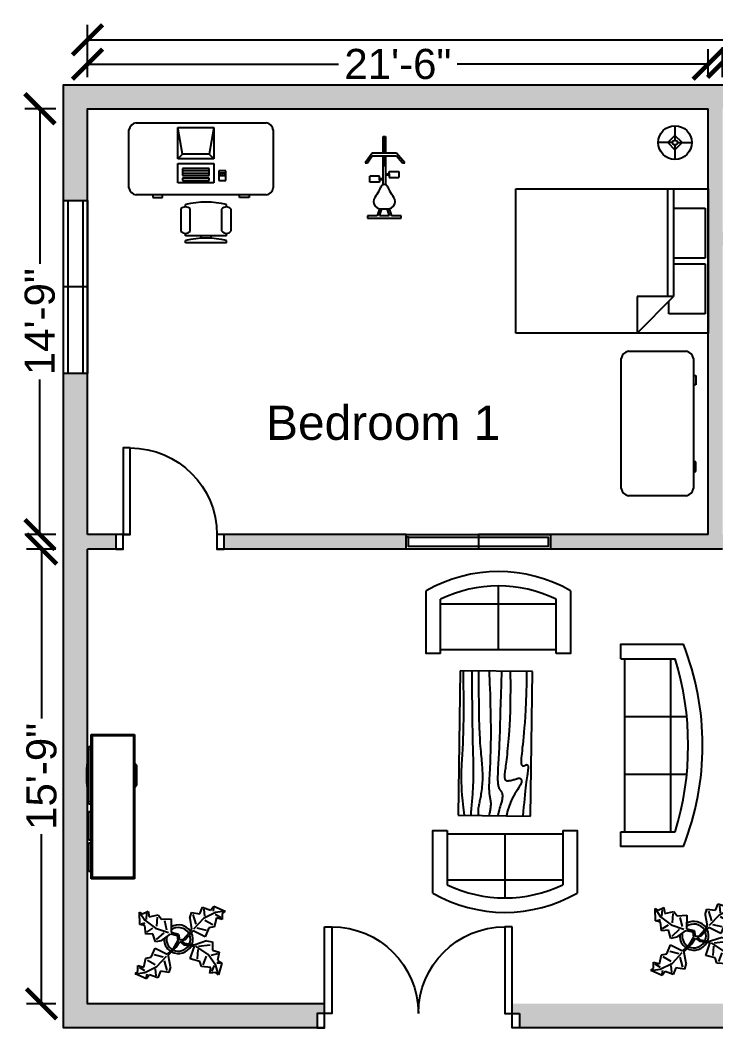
# Model space of a CAD drawing. Header units: inches. Extents: x -84 to 2750, y 0 to 2465.
# Drawn here: x 1724 to 2013.2, y 2045.9 to 2464.7 of the extents above; entities that cross this region are included whole.
import ezdxf

# ---------------------------------------------------------------- set-up
doc = ezdxf.new("R2010")
doc.units = ezdxf.units.IN
doc.header["$PDMODE"] = 1
for name, color, linetype in [('Blocks', 4, 'Continuous'), ('Dim', 11, 'Continuous'), ('Door', 200, 'Continuous'), ('Patches', 90, 'Continuous'), ('Text', 50, 'Continuous'), ('Windows', 30, 'Continuous')]:
    doc.layers.add(name, color=color, linetype=linetype)
doc.styles.get("Standard").update_dxf_attribs({"font": 'arial.ttf'})
doc.dimstyles.new('Dim', dxfattribs={"dimscale": 5, "dimtxt": 2.5, "dimasz": 2.5, "dimexe": 1.25, "dimexo": 0.625, "dimtad": 0, "dimlunit": 4, "dimtxsty": 'Standard', "dimblk": 'ARCHTICK', "dimcen": 2.5, "dimadec": 0, "dimazin": 0, "dimtfac": 1, "dimtmove": 0, "dimatfit": 3, "dimfxl": 1, "dimarcsym": 0})

# ---------------------------------------------------------------- blocks, each defined once
blk = doc.blocks.new('Small Window')
at = {"layer": 'Windows'}
for p, q in [((-59, 5), (-60, 5)), ((-30, 6), (-30, 0))]:
    blk.add_line(p, q, dxfattribs=at)
for points in [[(-60, 6), (0, 6), (0, 0), (-60, 0)], [(-59, 5), (-1, 5), (-1, 1), (-59, 1)]]:
    blk.add_lwpolyline(points, close=True, dxfattribs=at)
blk = doc.blocks.new('Big Window')
at = {"layer": 'Windows'}
for p, q in [((-72, 10), (0, 10)), ((-72, 0), (-72, 10)), ((-36, 10), (-36, 0)), ((0, 10), (0, 0)), ((-72, 8), (0, 8)), ((0, 2), (-72, 2)), ((0, 0), (-72, 0))]:
    blk.add_line(p, q, dxfattribs=at)
blk = doc.blocks.new('Single Door')
at = {"layer": 'Door'}
for points in [[(1322.6, 2533.85), (1325.6, 2533.85), (1325.6, 2497.85), (1322.6, 2497.85)], [(1400.6, 2533.85), (1397.6, 2533.85), (1397.6, 2497.85), (1400.6, 2497.85)], [(1319.6, 2497.85), (1319.6, 2491.85), (1322.6, 2491.85), (1322.6, 2497.85)], [(1400.6, 2497.85), (1403.6, 2497.85), (1403.6, 2491.85), (1400.6, 2491.85)]]:
    blk.add_lwpolyline(points, close=True, dxfattribs=at)
for centre, start, end in [((1325.6, 2497.85), 0, 90), ((1397.6, 2497.85), 90, 180)]:
    blk.add_arc(centre, 36, start, end, dxfattribs=at)
blk = doc.blocks.new('Double Door')
at = {"layer": 'Blocks'}
blk.add_blockref('Single Door', (-1403.6, -2491.85), dxfattribs=at)
blk = doc.blocks.new('Desk - 30 x 60 in.')
at = {"linetype": 'Continuous'}
for p, q in [((-26.999995, 0), (26.999995, 0)), ((-29.999995, -27), (-29.999995, -3)), ((29.999995, -3), (29.999995, -27)), ((26.999995, -30), (-26.999995, -30)), ((-20.000005, -30), (-20.000005, -31)), ((-20.000005, -31), (-16.000005, -31)), ((-16.000005, -31), (-16.000005, -30)), ((15.999995, -31), (15.999995, -30)), ((19.999995, -31), (15.999995, -31)), ((19.999995, -30), (19.999995, -31))]:
    blk.add_line(p, q, dxfattribs=at)
for centre, start, end in [((-26.499995, -3.5), 98.1301, 171.8699), ((26.499995, -3.5), 8.130102, 81.8699), ((-26.499995, -26.5), 188.1301, 261.8699), ((26.499995, -26.5), 278.1301, 351.8699)]:
    blk.add_arc(centre, 3.535534, start, end, dxfattribs=at)
blk = doc.blocks.new('Table - Rectangular Woodgrain 60 x 30 in.')
at = {"linetype": 'Continuous'}
for p, q in [((0, 0), (0, -30)), ((60, 0), (0, 0)), ((60, -30), (60, 0)), ((0, -30), (60, -30))]:
    blk.add_line(p, q, dxfattribs=at)
for points in [[(0, -2.4), (4.8155, -2.418), (9.0302, -2.4688), (12.709, -2.5477), (15.9167, -2.65), (18.7181, -2.7711), (21.1781, -2.9063), (23.3616, -3.0508), (25.3333, -3.2), (27.1477, -3.3495), (28.8172, -3.4958), (30.3437, -3.636), (31.7291, -3.7667), (32.9756, -3.8849), (34.0849, -3.9875), (35.059, -4.0714), (35.9, -4.1334), (36.6114, -4.1711), (37.2041, -4.1854), (37.6906, -4.1779), (38.0833, -4.15), (38.3948, -4.1034), (38.6375, -4.0396), (38.8239, -3.9602), (38.9666, -3.8667), (39.0764, -3.7608), (39.1573, -3.6448), (39.2116, -3.521), (39.2416, -3.3917), (39.2498, -3.2593), (39.2385, -3.1261), (39.21, -2.9944), (39.1666, -2.8667), (39.111, -2.7447), (39.0468, -2.6281), (38.978, -2.5163), (38.9083, -2.4083), (38.8418, -2.3035), (38.7823, -2.201), (38.7337, -2.1001), (38.7, -2), (38.6844, -1.9003), (38.6875, -1.8021), (38.7094, -1.707), (38.75, -1.6167), (38.8094, -1.5326), (38.8875, -1.4563), (38.9844, -1.3893), (39.1, -1.3333), (39.2351, -1.2896), (39.3937, -1.2583), (39.5804, -1.2396), (39.8, -1.2333), (40.057, -1.2396), (40.3562, -1.2583), (40.7023, -1.2896), (41.1, -1.3333), (41.5547, -1.3895), (42.0755, -1.4573), (42.6721, -1.5361), (43.3542, -1.625), (44.1316, -1.7233), (45.014, -1.8302), (46.0114, -1.9449), (47.1333, -2.0667), (48.3862, -2.1947), (49.7625, -2.3281), (51.2513, -2.4663), (52.8416, -2.6083), (54.5226, -2.7535), (56.2833, -2.9011), (58.1127, -3.0501), (60, -3.2)], [(0, -9.2), (6.5759, -9.0858), (11.9385, -9.0365), (16.2527, -9.0418), (19.6833, -9.0917), (22.3952, -9.1759), (24.5531, -9.2844), (26.322, -9.4069), (27.8666, -9.5333), (29.3241, -9.6553), (30.7203, -9.7719), (32.0532, -9.8837), (33.3208, -9.9917), (34.5213, -10.0965), (35.6526, -10.199), (36.7128, -10.2999), (37.7, -10.4), (38.6129, -10.4996), (39.4531, -10.5969), (40.223, -10.6895), (40.925, -10.775), (41.5613, -10.8512), (42.1344, -10.9156), (42.6465, -10.966), (43.1, -11), (43.4976, -11.0158), (43.8437, -11.0136), (44.143, -10.9942), (44.4, -10.9583), (44.6195, -10.9069), (44.8062, -10.8406), (44.9648, -10.7603), (45.1, -10.6667), (45.2155, -10.5598), (45.3114, -10.4365), (45.3871, -10.2929), (45.4416, -10.125), (45.4743, -9.929), (45.4844, -9.7011), (45.4709, -9.4371), (45.4333, -9.1333), (45.3716, -8.7883), (45.2896, -8.4104), (45.1919, -8.0107), (45.0833, -7.6), (44.9685, -7.1893), (44.8521, -6.7896), (44.7388, -6.4117), (44.6333, -6.0667), (44.54, -5.7628), (44.4614, -5.4979), (44.4001, -5.2675), (44.3583, -5.0667), (44.3384, -4.8909), (44.3427, -4.7354), (44.3736, -4.5956), (44.4333, -4.4667), (44.5236, -4.3453), (44.6427, -4.2333), (44.7884, -4.1339), (44.9583, -4.05), (45.1501, -3.9849), (45.3614, -3.9417), (45.59, -3.9234), (45.8333, -3.9333), (46.0915, -3.9749), (46.3734, -4.0531), (46.6906, -4.1736), (47.0542, -4.3417), (47.4756, -4.5629), (47.9661, -4.8427), (48.5372, -5.1866), (49.2, -5.6), (49.9676, -6.0844), (50.8594, -6.625), (51.8965, -7.2031), (53.1, -7.8), (54.491, -8.3969), (56.0906, -8.975), (57.9199, -9.5156), (60, -10)], [(0, -12.8), (5.1847, -12.9322), (9.6213, -13.0323), (13.3963, -13.1059), (16.5958, -13.1583), (19.3063, -13.1952), (21.614, -13.2219), (23.6054, -13.2439), (25.3666, -13.2667), (26.9728, -13.2947), (28.4531, -13.3281), (29.8256, -13.3663), (31.1083, -13.4083), (32.3191, -13.4535), (33.476, -13.501), (34.597, -13.5501), (35.7, -13.6), (36.7984, -13.6497), (37.8875, -13.6979), (38.9578, -13.743), (40, -13.7833), (41.0047, -13.8174), (41.9625, -13.8438), (42.864, -13.8607), (43.7, -13.8667), (44.4631, -13.8604), (45.1552, -13.8417), (45.7801, -13.8104), (46.3416, -13.7667), (46.8439, -13.7104), (47.2906, -13.6417), (47.6858, -13.5604), (48.0333, -13.4667), (48.3375, -13.3608), (48.6042, -13.2448), (48.8396, -13.121), (49.05, -12.9917), (49.2417, -12.8593), (49.4208, -12.7261), (49.5937, -12.5944), (49.7667, -12.4667), (49.9452, -12.3451), (50.1323, -12.2313), (50.3303, -12.1268), (50.5416, -12.0333), (50.7686, -11.9524), (51.0135, -11.8854), (51.2788, -11.8341), (51.5666, -11.8), (51.8785, -11.7843), (52.2116, -11.7865), (52.562, -11.8059), (52.926, -11.8417), (53.2998, -11.8931), (53.6795, -11.9594), (54.0614, -12.0397), (54.4416, -12.1333), (54.8223, -12.2401), (55.2293, -12.3625), (55.6942, -12.5037), (56.2489, -12.6667), (56.9251, -12.8547), (57.7545, -13.0708), (58.7689, -13.3182), (60, -13.6)], [(0, -18), (5.124, -17.7273), (9.6609, -17.5057), (13.6705, -17.3303), (17.2125, -17.1958), (20.3467, -17.0973), (23.1328, -17.0297), (25.6307, -16.9878), (27.9, -16.9667), (29.9928, -16.9617), (31.9302, -16.9703), (33.7254, -16.9907), (35.3917, -17.0208), (36.9423, -17.0588), (38.3906, -17.1026), (39.7499, -17.1503), (41.0333, -17.2), (42.2519, -17.2496), (43.4073, -17.2969), (44.4986, -17.3395), (45.525, -17.375), (46.4858, -17.4012), (47.3802, -17.4156), (48.2074, -17.416), (48.9667, -17.4), (49.6583, -17.3662), (50.2872, -17.3167), (50.8595, -17.2547), (51.3812, -17.1833), (51.8584, -17.1057), (52.2971, -17.025), (52.7034, -16.9443), (53.0833, -16.8667), (53.443, -16.7951), (53.789, -16.7313), (54.128, -16.6768), (54.4666, -16.6334), (54.8115, -16.6024), (55.1693, -16.5854), (55.5465, -16.5841), (55.95, -16.6), (56.3828, -16.6337), (56.8346, -16.6823), (57.2915, -16.7418), (57.7396, -16.8084), (58.165, -16.878), (58.5539, -16.9469), (58.8924, -17.0111), (59.1666, -17.0667), (59.3679, -17.1107), (59.5078, -17.1438), (59.6032, -17.1675), (59.6708, -17.1833), (59.7275, -17.193), (59.7901, -17.1979), (59.8753, -17.1998), (60, -17.2)], [(0, -22.4), (8.0098, -22.2501), (14.4094, -22.1011), (19.4168, -21.9535), (23.25, -21.8083), (26.1269, -21.6663), (28.2656, -21.5281), (29.884, -21.3947), (31.2, -21.2667), (32.3967, -21.1448), (33.5172, -21.0292), (34.5697, -20.9198), (35.5625, -20.8167), (36.5037, -20.7198), (37.4015, -20.6292), (38.2642, -20.5448), (39.1, -20.4667), (39.9164, -20.3951), (40.7187, -20.3313), (41.5117, -20.2768), (42.3, -20.2333), (43.0883, -20.2024), (43.8812, -20.1854), (44.6836, -20.1841), (45.5, -20.2), (46.3328, -20.234), (47.1747, -20.2844), (48.0163, -20.3488), (48.8479, -20.425), (49.66, -20.5106), (50.4429, -20.6031), (51.1872, -20.7004), (51.8833, -20.8), (52.5246, -20.8999), (53.1166, -20.9995), (53.6681, -21.0983), (54.1875, -21.1958), (54.6834, -21.2919), (55.1646, -21.3859), (55.6394, -21.4777), (56.1167, -21.5667), (56.6028, -21.6515), (57.0961, -21.7266), (57.5929, -21.7852), (58.0896, -21.8208), (58.5823, -21.8268), (59.0674, -21.7964), (59.5412, -21.723), (60, -21.6)], [(0, -25.2), (8.6355, -25.0504), (15.7026, -24.9031), (21.4049, -24.7606), (25.9458, -24.625), (29.529, -24.4988), (32.3578, -24.3844), (34.6359, -24.284), (36.5667, -24.2), (38.3213, -24.1341), (39.9417, -24.0854), (41.437, -24.0523), (42.8167, -24.0333), (44.0901, -24.0268), (45.2667, -24.0313), (46.3557, -24.0451), (47.3667, -24.0667), (48.309, -24.0947), (49.1928, -24.1287), (50.0284, -24.168), (50.826, -24.2125), (51.5959, -24.2617), (52.3483, -24.3151), (53.0935, -24.3725), (53.8417, -24.4334), (54.6009, -24.497), (55.3699, -24.561), (56.1454, -24.6226), (56.9239, -24.6792), (57.7021, -24.7279), (58.4764, -24.7662), (59.2435, -24.7911), (60, -24.8)], [(0, -28.8), (5.6867, -28.6681), (10.45, -28.5698), (14.407, -28.5012), (17.675, -28.4584), (20.3711, -28.4374), (22.6125, -28.4344), (24.5164, -28.4455), (26.2, -28.4667), (27.762, -28.4947), (29.2276, -28.5281), (30.6033, -28.5663), (31.8958, -28.6084), (33.1118, -28.6535), (34.2578, -28.7011), (35.3405, -28.7501), (36.3666, -28.8), (37.3443, -28.8497), (38.288, -28.8974), (39.2137, -28.9412), (40.1375, -28.9792), (41.0753, -29.0093), (42.0432, -29.0297), (43.0572, -29.0384), (44.1333, -29.0333), (45.2936, -29.0114), (46.5843, -28.9641), (48.0579, -28.8816), (49.7666, -28.7542), (51.7629, -28.5721), (54.0989, -28.3255), (56.8272, -28.0048), (60, -27.6)]]:
    blk.add_lwpolyline(points, dxfattribs=at)
blk = doc.blocks.new('Sofa - Roundback 7 ft.')
at = {"linetype": 'Continuous'}
for p, q in [((-12.00002, -32.4421), (-12.00003, -6.5971)), ((11.99997, -32.4421), (11.99998, -6.5971)), ((-36.000027, -34), (-36.000027, -11.4696)), ((35.99998, -34), (35.99998, -11.4696)), ((-35.999844, -13.3819), (35.9998, -13.3819)), ((-36.000027, -32.4421), (35.99998, -32.4421))]:
    blk.add_line(p, q, dxfattribs=at)
for points in [[(-36.000027, -34), (-42.000027, -34), (-42.000027, -8)], [(41.99998, -8), (41.99998, -34), (35.99998, -34)]]:
    blk.add_lwpolyline(points, dxfattribs=at)
for centre, radius, start, end in [((0, -114.25), 114.25, 68.43141, 111.5686), ((-0.00001, -127.1968), 121.1968, 72.72033, 107.2797)]:
    blk.add_arc(centre, radius, start, end, dxfattribs=at)
blk = doc.blocks.new('Plant - Rubber or Philodendron')
at = {"linetype": 'Continuous'}
for p, q in [((8.8871, 10.7908), (9.9809, 13.4933)), ((9.9809, 13.4933), (13.3837, 12.301)), ((10.5828, 12.6946), (10.8893, 9.7953)), ((13.3837, 12.301), (14.68, 13.9039)), ((14.5816, 13.2037), (14.3848, 11.8033)), ((14.68, 13.9039), (19.3848, 11.8146)), ((-16.2005, 11.4774), (-13.9899, 8.1064)), ((-16.2005, 11.4774), (-14.8639, 10.7964)), ((-16.0159, 6.3329), (-16.2005, 11.4774)), ((-14.8639, 10.7964), (-12.6195, 11.8975)), ((-13.3174, 8.325), (-13.0735, 11.0065)), ((-12.6195, 11.8975), (-12.1909, 9.4345)), ((-12.1909, 9.4345), (-8.3829, 10.3)), ((-8.8369, 9.409), (-9.0894, 5.6095)), ((-8.3829, 10.3), (-7.0549, 8.501)), ((-7.0549, 8.501), (-3.0284, 8.6941)), ((-3.0284, 8.6941), (-3.0709, 3.1041)), ((4.6914, 8.8812), (5.3859, 11.2828)), ((4.6914, 8.8812), (5.5014, 4.4831)), ((5.3859, 11.2828), (8.8871, 10.7908)), ((5.9878, 10.4842), (7.1971, 6.3869)), ((10.3916, 8.7942), (6.2847, 4.4028)), ((15.3859, 11.3055), (10.3916, 8.7942)), ((15.7909, 9.1065), (14.8995, 5.3044)), ((15.2875, 10.6053), (17.5907, 9.2105)), ((19.3848, 11.8146), (15.3859, 11.3055)), ((18.1925, 8.4119), (15.7909, 9.1065)), ((19.3848, 11.8146), (18.1868, 10.9119)), ((18.1868, 10.9119), (18.1925, 8.4119)), ((-14.0069, 5.8704), (-16.0159, 6.3329)), ((-15.3434, 6.5514), (-13.9984, 6.9884)), ((-13.5868, 2.2894), (-14.0069, 5.8704)), ((-13.9899, 8.1064), (-9.5434, 4.7185)), ((-13.1329, 3.1804), (-10.6614, 4.727)), ((-9.5434, 4.7185), (-4.1917, 2.9888)), ((-4.8529, 4.012), (-5.7184, 7.82)), ((5.4346, 3.9146), (5.5014, 4.4831)), ((7.7005, 4.8881), (11.5025, 3.9967)), ((14.2977, 6.1031), (10.9934, 7.9956)), ((12.7005, 4.8994), (11.1089, 1.1958)), ((14.8995, 5.3044), (12.7005, 4.8994)), ((-10.6784, 2.491), (-13.5868, 2.2894)), ((-9.5858, -0.8715), (-10.6784, 2.491)), ((-9.1318, 0.0195), (-5.9793, 2.9025)), ((-7.1228, -0.443), (-3.5248, 2.2131)), ((-3.5248, 2.2131), (-3.3011, 2.4355)), ((-3.3011, 2.4355), (-0.5306, 1.7947)), ((-3.0709, 3.1041), (0.0797, 2.3163)), ((-0.5306, 1.7947), (-0.2255, -0.5527)), ((-0.5306, 1.7947), (-0.5306, 1.7947)), ((0.0797, 2.3163), (0.4866, -0.031)), ((0.4866, -0.031), (2.1141, 0.2298)), ((2.1141, 0.2298), (5.4346, 3.9146)), ((6.1032, 3.6844), (2.8262, -0.031)), ((11.1089, 1.1958), (6.1032, 3.6844)), ((-11.3237, -7.2629), (-9.7321, -3.5593)), ((-9.7321, -3.5593), (-4.7264, -6.0479)), ((-7.1228, -0.443), (-9.5858, -0.8715)), ((-2.019, -3.6148), (-4.7264, -6.0479)), ((-4.0579, -6.2781), (-0.9375, -3.1608)), ((-2.019, -3.6148), (-0.2255, -0.5527)), ((-0.9375, -3.1608), (0.5883, -0.8135)), ((0.5883, -0.8135), (2.2447, -2.0916)), ((2.8262, -0.031), (1.3003, -0.5527)), ((1.3003, -0.5527), (2.4193, -1.4655)), ((2.2447, -2.0916), (6.7108, -2.6626)), ((2.4193, -1.4655), (6.895, -2.1175)), ((4.943, -7.9659), (6.7108, -2.6626)), ((11.6605, -0.5413), (6.895, -2.1175)), ((12.3677, -6.1981), (7.219, -2.6772)), ((8.125, -4.0768), (7.7715, -7.9659)), ((8.3544, -2.7453), (13.1973, -2.1704)), ((11.6605, -0.5413), (14.1354, -0.8948)), ((14.1354, -0.8948), (14.1354, -4.4304)), ((-14.4141, -11.4699), (-13.5228, -7.6679)), ((-13.5228, -7.6679), (-11.3237, -7.2629)), ((-6.3237, -7.2516), (-10.1257, -6.3602)), ((-9.0148, -11.1577), (-4.9047, -6.8122)), ((-4.1246, -6.8466), (-4.0579, -6.2781)), ((-3.3146, -11.2447), (-4.1246, -6.8466)), ((8.8321, -9.0266), (4.943, -7.9659)), ((10.2463, -10.4408), (11.6605, -6.9053)), ((15.5496, -10.7943), (12.3677, -6.1981)), ((16.2567, -5.8446), (13.4283, -6.5517)), ((14.1354, -4.4304), (16.9638, -5.1375)), ((16.9638, -5.1375), (16.2567, -8.673)), ((-16.8157, -10.7754), (-14.4141, -11.4699)), ((-16.8101, -13.2754), (-16.8157, -10.7754)), ((-13.9107, -12.9688), (-16.2139, -11.574)), ((-14.0091, -13.669), (-9.0148, -11.1577)), ((-12.921, -8.4665), (-9.6166, -10.359)), ((-9.206, -15.0581), (-9.5126, -12.1588)), ((-4.611, -12.8477), (-5.8203, -8.7504)), ((-3.3146, -11.2447), (-4.0092, -13.6463)), ((9.5392, -11.1479), (8.8321, -9.0266)), ((13.4283, -11.5015), (9.5392, -11.1479)), ((13.0748, -13.9763), (13.4283, -11.5015)), ((14.8425, -10.7943), (13.7819, -13.2692)), ((16.6103, -14.6834), (15.5496, -10.7943)), ((17.3174, -9.7337), (15.9032, -9.7337)), ((16.2567, -8.673), (18.0245, -9.7337)), ((18.0245, -9.7337), (16.6103, -14.6834)), ((-18.008, -14.1781), (-16.8101, -13.2754)), ((-18.008, -14.1781), (-14.0091, -13.669)), ((-13.3032, -16.2674), (-18.008, -14.1781)), ((-12.0069, -14.6645), (-13.3032, -16.2674)), ((-13.2048, -15.5672), (-13.008, -14.1668)), ((-8.6042, -15.8568), (-12.0069, -14.6645)), ((-7.5103, -13.1543), (-8.6042, -15.8568)), ((-4.0092, -13.6463), (-7.5103, -13.1543)), ((15.5496, -13.6228), (13.0748, -13.9763)), ((16.6103, -14.6834), (15.5496, -13.6228))]:
    blk.add_line(p, q, dxfattribs=at)
for centre, radius, start, end in [((0, 0), 6.1275, 34.37569, 120.1028), ((-0.0601, -0.2075), 5.2461, 33.82192, 124.9414), ((0.0308, 0.1664), 6, 178.6147, 235.1169), ((0.0308, 0.1664), 5, 168.1647, 238.6725), ((-0.2664, 0.1682), 5.2775, 338.4094, 20.03007), ((-0.098, 0.1364), 6.1288, 341.2017, 26.09184), ((-0.0234, 0.3825), 6.1492, 242.5812, 331.2714), ((-0.1102, 0.4886), 5.2883, 247.3711, 327.472)]:
    blk.add_arc(centre, radius, start, end, dxfattribs=at)
blk = doc.blocks.new('Entertainment Center')
at = {"linetype": 'Continuous'}
for p, q in [((-4, 0), (-5, -1)), ((4, 0), (-4, 0)), ((5, -1), (4, 0)), ((-17, -19), (-17, -1)), ((-17, -1), (43, -1)), ((-16.5, -18.5), (-16.5, -1.5)), ((-16.5, -1.5), (42.5, -1.5)), ((42.5, -1.5), (42.5, -18.5)), ((43, -1), (43, -19)), ((43, -19), (-17, -19)), ((42.5, -18.5), (-16.5, -18.5)), ((-12, -20), (-12, -19)), ((12, -20), (-12, -20)), ((12, -19), (12, -20)), ((15, -20), (15, -19)), ((27, -20), (15, -20)), ((27, -19), (27, -20)), ((28, -20), (28, -19)), ((40, -20), (28, -20)), ((40, -19), (40, -20))]:
    blk.add_line(p, q, dxfattribs=at)
blk.add_arc((0, 40), 61, 259.6111, 280.3889, dxfattribs=at)
blk = doc.blocks.new('Bed - Queen')
at = {"linetype": 'Continuous'}
for p, q in [((0, -80.00003), (0, 0)), ((0, 0), (59.99999, 0)), ((59.99999, 0), (59.99999, -80.00003)), ((7.99999, -1.2), (28.79998, -1.2)), ((7.99999, -14.4), (7.99999, -1.2)), ((28.79998, -1.2), (28.79998, -14.4)), ((31.19999, -1.2), (51.99999, -1.2)), ((31.19999, -14.4), (31.19999, -1.2)), ((51.99999, -1.2), (51.99999, -16.4)), ((0, -14.4), (44.8, -14.4)), ((59.99999, -29.6), (44.8, -14.4)), ((44.8, -14.4), (44.8, -29.6)), ((51.99999, -16.4), (46.79936, -16.4)), ((44.8, -16.8), (0, -16.8)), ((44.8, -29.6), (59.99999, -29.6)), ((59.99999, -80.00003), (0, -80.00003))]:
    blk.add_line(p, q, dxfattribs=at)
blk = doc.blocks.new('Lamp - Table')
at = {"linetype": 'Continuous'}
for p, q in [((0, 7), (0, 1)), ((-1, 0), (-7, 0)), ((0, 3), (-3, 0)), ((-3, 0), (0, -3)), ((3, 0), (0, 3)), ((0, -3), (3, 0)), ((1, 0), (7, 0)), ((0, -1), (0, -7))]:
    blk.add_line(p, q, dxfattribs=at)
for radius in [7, 1]:
    blk.add_circle((0, 0), radius, dxfattribs=at)
blk = doc.blocks.new('Sofa - Roundback Loveseat 5 ft.')
at = {"linetype": 'Continuous'}
for p, q in [((0, -32.44198), (0, -5.99998)), ((-24, -33.99998), (-24, -11.46958)), ((24.00004, -33.99998), (24.00004, -11.46958)), ((-23.9998, -13.38178), (23.99986, -13.38178)), ((-24, -32.44198), (24.00004, -32.44198))]:
    blk.add_line(p, q, dxfattribs=at)
for points in [[(-24, -33.99998), (-30, -33.99998), (-30, -7.99998)], [(30.00004, -7.99998), (30.00004, -33.99998), (24.00004, -33.99998)]]:
    blk.add_lwpolyline(points, dxfattribs=at)
for centre, radius, start, end in [((0, -60.24998), 60.24998, 60.13715, 119.8628), ((0, -61.38438), 55.38444, 64.32083, 115.6792)]:
    blk.add_arc(centre, radius, start, end, dxfattribs=at)
blk = doc.blocks.new('Door 2')
at = {"layer": 'Door'}
for points in [[(-6, 42), (-3, 42), (-3, 6), (-6, 6)], [(-45, 6), (-42, 6), (-42, 0), (-45, 0)], [(-3, 6), (0, 6), (0, 0), (-3, 0)]]:
    blk.add_lwpolyline(points, close=True, dxfattribs=at)
blk.add_arc((-6, 6), 36, 90, 180, dxfattribs=at)
blk = doc.blocks.new('_ArchTick')
at = {"color": 0, "linetype": 'ByBlock', "const_width": 0.15}
blk.add_lwpolyline([(-0.5, -0.5), (0.5, 0.5)], dxfattribs=at)
blk = doc.blocks.new('*D29')
at = {"layer": 'Defpoints', "color": 0, "transparency": 16777216}
for p in [(1741.98, 2427.93), (1732.19, 2250.93), (1741.98, 2250.93)]:
    blk.add_point(p, dxfattribs=at)
at = {"layer": 'Dim', "color": 0, "lineweight": -2, "transparency": 16777216}
for p, q in [((1738.85, 2427.93), (1725.94, 2427.93)), ((1732.19, 2427.93), (1732.19, 2363.44)), ((1732.19, 2250.93), (1732.19, 2315.42)), ((1738.85, 2250.93), (1725.94, 2250.93))]:
    blk.add_line(p, q, dxfattribs=at)
at = {"layer": 'Dim', "color": 0, "lineweight": -2, "transparency": 16777216, "xscale": 12.5, "yscale": 12.5, "zscale": 12.5}
for p, rotation in [((1732.19, 2427.93), 90), ((1732.19, 2250.93), 270)]:
    blk.add_blockref('_ArchTick', p, dxfattribs=dict(at, rotation=rotation))
at = {"layer": 'Dim', "color": 0, "transparency": 16777216, "insert": (1732.19, 2339.43), "char_height": 12.5, "attachment_point": 5, "rotation": 90}
blk.add_mtext('14\'-9"', dxfattribs=at)
blk = doc.blocks.new('*D30')
at = {"layer": 'Defpoints', "color": 0, "transparency": 16777216}
for p in [(1741.98, 2244.93), (1732.9, 2055.93), (1741.98, 2055.93)]:
    blk.add_point(p, dxfattribs=at)
at = {"layer": 'Dim', "color": 0, "lineweight": -2, "transparency": 16777216}
for p, q in [((1738.85, 2244.93), (1726.65, 2244.93)), ((1732.9, 2244.93), (1732.9, 2174.44)), ((1732.9, 2055.93), (1732.9, 2126.42)), ((1738.85, 2055.93), (1726.65, 2055.93))]:
    blk.add_line(p, q, dxfattribs=at)
at = {"layer": 'Dim', "color": 0, "lineweight": -2, "transparency": 16777216, "xscale": 12.5, "yscale": 12.5, "zscale": 12.5}
for p, rotation in [((1732.9, 2244.93), 90), ((1732.9, 2055.93), 270)]:
    blk.add_blockref('_ArchTick', p, dxfattribs=dict(at, rotation=rotation))
at = {"layer": 'Dim', "color": 0, "transparency": 16777216, "insert": (1732.9, 2150.43), "char_height": 12.5, "attachment_point": 5, "rotation": 90}
blk.add_mtext('15\'-9"', dxfattribs=at)
blk = doc.blocks.new('*D31')
at = {"layer": 'Defpoints', "color": 0, "transparency": 16777216}
for p in [(2351.98, 2456.54), (1751.98, 2437.93), (2351.98, 2437.93)]:
    blk.add_point(p, dxfattribs=at)
at = {"layer": 'Dim', "color": 0, "lineweight": -2, "transparency": 16777216}
for p, q in [((1751.98, 2441.05), (1751.98, 2462.79)), ((2351.98, 2441.05), (2351.98, 2462.79)), ((1751.98, 2456.54), (2038.25, 2456.54)), ((2351.98, 2456.54), (2065.71, 2456.54))]:
    blk.add_line(p, q, dxfattribs=at)
at = {"layer": 'Dim', "color": 0, "lineweight": -2, "transparency": 16777216, "xscale": 12.5, "yscale": 12.5, "zscale": 12.5, "rotation": 180}
blk.add_blockref('_ArchTick', (1751.98, 2456.54), dxfattribs=at)
at = {"layer": 'Dim', "color": 0, "lineweight": -2, "transparency": 16777216, "xscale": 12.5, "yscale": 12.5, "zscale": 12.5}
blk.add_blockref('_ArchTick', (2351.98, 2456.54), dxfattribs=at)
at = {"layer": 'Dim', "color": 0, "transparency": 16777216, "insert": (2051.98, 2456.54), "char_height": 12.5, "attachment_point": 5}
blk.add_mtext("50'", dxfattribs=at)
blk = doc.blocks.new('*D32')
at = {"layer": 'Defpoints', "color": 0, "transparency": 16777216}
for p in [(2009.98, 2446.46), (1751.98, 2437.93), (2009.98, 2437.93)]:
    blk.add_point(p, dxfattribs=at)
at = {"layer": 'Dim', "color": 0, "lineweight": -2, "transparency": 16777216}
for p, q in [((1751.98, 2441.05), (1751.98, 2452.71)), ((2009.98, 2441.05), (2009.98, 2452.71)), ((1751.98, 2446.46), (1856.28, 2446.46)), ((2009.98, 2446.46), (1905.68, 2446.46))]:
    blk.add_line(p, q, dxfattribs=at)
at = {"layer": 'Dim', "color": 0, "lineweight": -2, "transparency": 16777216, "xscale": 12.5, "yscale": 12.5, "zscale": 12.5, "rotation": 180}
blk.add_blockref('_ArchTick', (1751.98, 2446.46), dxfattribs=at)
at = {"layer": 'Dim', "color": 0, "lineweight": -2, "transparency": 16777216, "xscale": 12.5, "yscale": 12.5, "zscale": 12.5}
blk.add_blockref('_ArchTick', (2009.98, 2446.46), dxfattribs=at)
at = {"layer": 'Dim', "color": 0, "transparency": 16777216, "insert": (1880.98, 2446.46), "char_height": 12.5, "attachment_point": 5}
blk.add_mtext('21\'-6"', dxfattribs=at)
blk = doc.blocks.new('*D33')
at = {"layer": 'Defpoints', "color": 0, "transparency": 16777216}
for p in [(2135.98, 2447.2), (2015.98, 2437.93), (2135.98, 2437.93)]:
    blk.add_point(p, dxfattribs=at)
at = {"layer": 'Dim', "color": 0, "lineweight": -2, "transparency": 16777216}
for p, q in [((2015.98, 2441.05), (2015.98, 2453.45)), ((2135.98, 2441.05), (2135.98, 2453.45)), ((2015.98, 2447.2), (2062.84, 2447.2)), ((2135.98, 2447.2), (2089.12, 2447.2))]:
    blk.add_line(p, q, dxfattribs=at)
at = {"layer": 'Dim', "color": 0, "lineweight": -2, "transparency": 16777216, "xscale": 12.5, "yscale": 12.5, "zscale": 12.5, "rotation": 180}
blk.add_blockref('_ArchTick', (2015.98, 2447.2), dxfattribs=at)
at = {"layer": 'Dim', "color": 0, "lineweight": -2, "transparency": 16777216, "xscale": 12.5, "yscale": 12.5, "zscale": 12.5}
blk.add_blockref('_ArchTick', (2135.98, 2447.2), dxfattribs=at)
at = {"layer": 'Dim', "color": 0, "transparency": 16777216, "insert": (2075.98, 2447.2), "char_height": 12.5, "attachment_point": 5}
blk.add_mtext("10'", dxfattribs=at)
blk = doc.blocks.new('Chair - Desk')
at = {"linetype": 'Continuous'}
for p, q in [((-8.5, 0), (-8.5, -1)), ((-8.5, 0), (8.5, 0)), ((8.5, 0), (8.5, -1)), ((-8.5, -3), (-8.5, -4)), ((-8.5, -3), (8.5, -3)), ((-2, -3), (-2, -1.9355)), ((2, -1.9576), (2, -3)), ((8.5, -3), (8.5, -4)), ((-10.5, -5), (-10.5, -14)), ((-6.5, -14), (-6.5, -5)), ((6.5, -5), (6.5, -14)), ((10.5, -14), (10.5, -5)), ((-8.5, -15), (-8.5, -16)), ((8.5, -15), (8.5, -16))]:
    blk.add_line(p, q, dxfattribs=at)
for centre, radius, start, end in [((-8.5, -6.5), 2.5, 36.8699, 143.1301), ((0, 34.625), 36.625, 256.5803, 283.4197), ((8.5, -6.5), 2.5, 36.8699, 143.1301), ((-8.5, -12.5), 2.5, 216.8699, 323.1301), ((0, 19.625), 36.625, 256.5803, 283.4197), ((8.5, -12.5), 2.5, 216.8699, 323.1301)]:
    blk.add_arc(centre, radius, start, end, dxfattribs=at)
blk = doc.blocks.new('Computer Terminal')
at = {"linetype": 'Continuous'}
for p, q in [((-10, 11.5), (5, 11.5)), ((-8, 0.5), (-10, 11.5)), ((-10, -1.5), (-10, 11.5)), ((5, 11.5), (3, 0.5)), ((5, 11.5), (5, -1.5)), ((-10, -1.5), (-8, 0.5)), ((3, 0.5), (-8, 0.5)), ((3, 0.5), (5, -1.5)), ((5, -1.5), (-10, -1.5)), ((-10, -11.5), (-10, -3.5)), ((-10, -3.5), (5, -3.5)), ((5, -3.5), (5, -11.5)), ((-8, -5.5), (-8, -8.5)), ((3, -5.5), (-8, -5.5)), ((3, -6.5), (-8, -6.5)), ((-8, -7.5), (3, -7.5)), ((3, -8.5), (3, -5.5)), ((10, -6.5), (7, -6.5)), ((7, -6.5), (7, -10.5)), ((9.5, -7.5), (7.5, -7.5)), ((7.5, -7.5), (7.5, -8.5)), ((8.5, -7.5), (8.5, -8.5)), ((9.5, -8.5), (9.5, -7.5)), ((10, -10.5), (10, -6.5)), ((5, -11.5), (-10, -11.5)), ((-8, -8.5), (3, -8.5)), ((-8, -9.5), (-8, -10.5)), ((3, -9.5), (-8, -9.5)), ((-8, -10.5), (3, -10.5)), ((3, -10.5), (3, -9.5)), ((7, -10.5), (10, -10.5)), ((7.5, -8.5), (9.5, -8.5))]:
    blk.add_line(p, q, dxfattribs=at)
blk = doc.blocks.new('Exercise Bike')
at = {"linetype": 'Continuous'}
for p, q in [((-0.75, 10), (-0.75, 17)), ((-0.75, 17), (0.25, 17)), ((-0.5, 17), (-0.5, 9.9929)), ((-0.25, 10), (-0.25, 17)), ((0, 17), (0, 9.9929)), ((0.25, 17), (0.25, 10)), ((-5.25, 10), (-8.25, 6)), ((-7.25, 6), (-5.25, 9)), ((-0.75, 10), (-5.25, 10)), ((-5.25, 9), (4.75, 9)), ((4.75, 10), (-0.75, 10)), ((-0.75, 5), (-0.75, 9)), ((-0.5, 8.9396), (-0.5, 5)), ((-0.25, 5), (-0.25, 9)), ((0, 8.9396), (0, 5)), ((0.25, 9), (0.25, 5)), ((8.25, 6), (4.75, 10)), ((4.75, 9), (7.25, 6)), ((-8.25, 6), (-7.25, 6)), ((-0.75, -3.0635), (-0.75, 5)), ((-0.75, 5), (0.25, 5)), ((0.25, 5), (0.25, -3.0635)), ((7.25, 6), (8.25, 6)), ((-6.25, -2), (-6.25, 0.5)), ((-2.25, 0.5), (-6.25, 0.5)), ((-2.25, -0.5), (-2.25, 0.5)), ((0.25, 1.5), (1.75, 1.5)), ((0.25, 1), (1.75, 1)), ((1.75, 2.5), (5.75, 2.5)), ((1.75, 1.5), (1.75, 2.5)), ((1.75, 1.5), (1.75, 0)), ((1.75, 0), (5.75, 0)), ((5.75, 2.5), (5.75, 0)), ((-2.25, -2), (-6.25, -2)), ((-2.25, -0.5), (-0.75, -0.5)), ((-2.25, -1), (-2.25, -0.5)), ((-2.25, -1), (-2.25, -2)), ((-0.75, -1), (-2.25, -1)), ((-7.25, -16), (-7.25, -17)), ((-4.75, -16), (-7.25, -16)), ((-3.25, -16), (-4.75, -16)), ((-2.25, -13), (-3.25, -16)), ((-2.25, -16), (-1.25, -13)), ((-2.25, -13), (1.75, -13)), ((1.75, -16), (-2.25, -16)), ((0.75, -13), (1.75, -16)), ((1.75, -13), (2.75, -16)), ((6.75, -16), (2.75, -16)), ((6.75, -17), (6.75, -16)), ((-7.25, -17), (6.75, -17))]:
    blk.add_line(p, q, dxfattribs=at)
for centre, radius, start, end in [((-9.6692, -1.9154), 8.1889, 321.6175, 345.2525), ((-0.25, -4.625), 1.625, 22.61987, 157.3801), ((9.1691, -1.9154), 8.1889, 194.7476, 218.3825), ((0.1685, -10.5843), 4.9531, 133.6443, 173.2256), ((-0.6686, -10.5843), 4.9531, 6.774486, 46.35562), ((-1.7006, -10.0005), 3.0494, 179.9906, 259.6205), ((1.2006, -10.0005), 3.0494, 280.3795, 0.009389)]:
    blk.add_arc(centre, radius, start, end, dxfattribs=at)

msp = doc.modelspace()

# ---------------------------------------------------------------- hatches: boundary and pattern name
at = {"layer": 'Patches'}
h = msp.add_hatch(color=256, dxfattribs=at)
h.dxf.hatch_style = 1
h.paths.add_polyline_path([(1751.98, 2427.929), (2009.98, 2427.929), (2009.98, 2250.929), (1944.439, 2250.929), (1944.439, 2244.929), (2015.98, 2244.929), (2025.738, 2244.929), (2025.738, 2250.929), (2015.98, 2250.929), (2015.98, 2370.929), (2135.98, 2370.929), (2135.98, 2250.929), (2099.98, 2250.929), (2070.9, 2250.929), (2070.9, 2244.929), (2135.98, 2244.929), (2156.651, 2244.929), (2156.651, 2250.929), (2141.98, 2250.929), (2141.98, 2427.929), (2218.916, 2427.929), (2218.916, 2437.929), (1741.98, 2437.929), (1741.98, 2389.857), (1751.98, 2389.857)])
h.paths.add_polyline_path([(2015.98, 2427.929), (2135.98, 2427.929), (2135.98, 2376.929), (2015.98, 2376.929)], flags=16)
h.paths.add_polyline_path([(1751.98, 2317.857), (1741.98, 2317.857), (1741.98, 2045.929), (1847.502, 2045.929), (1847.502, 2051.929), (1850.502, 2051.929), (1850.502, 2055.929), (1751.98, 2055.929), (1751.98, 2143.644, -0.0593922), (1751.98, 2158.085), (1751.98, 2244.929), (1763.768, 2244.929), (1763.768, 2250.929), (1751.98, 2250.929)])
h.paths.add_polyline_path([(1884.439, 2250.929), (1808.929, 2250.929), (1808.929, 2244.929), (1884.439, 2244.929)], flags=17)
h.paths.add_polyline_path([(2361.98, 2437.929), (2290.916, 2437.929), (2290.916, 2427.929), (2351.98, 2427.929), (2351.98, 2374.756), (2361.98, 2374.756)])
h.paths.add_polyline_path([(2361.98, 2302.756), (2351.98, 2302.756), (2351.98, 2250.929), (2207.98, 2250.929), (2201.812, 2250.929), (2201.812, 2244.929), (2207.98, 2244.929), (2207.98, 2111.038), (2213.98, 2111.038), (2213.98, 2244.929), (2351.98, 2244.929), (2351.98, 2186.429), (2361.98, 2186.429)])
h.paths.add_polyline_path([(2361.98, 2114.429), (2351.98, 2114.429), (2351.98, 2055.929), (2213.98, 2055.929), (2213.98, 2065.877), (2207.98, 2065.877), (2207.98, 2055.929), (2092.048, 2055.929), (2092.048, 2045.929), (2361.98, 2045.929)])
h.paths.add_polyline_path([(2020.048, 2055.929), (1928.502, 2055.929), (1928.502, 2051.929), (1931.502, 2051.929), (1931.502, 2045.929), (2020.048, 2045.929)])

# ---------------------------------------------------------------- linework, layer by layer
for p, q in [((2009.98, 2250.929), (2009.98, 2427.929)), ((1769.768, 2250.929), (1751.98, 2250.929)), ((1884.439, 2250.929), (1805.768, 2250.929)), ((2009.98, 2250.929), (1914.439, 2250.929)), ((1766.768, 2244.929), (1751.98, 2244.929)), ((2015.98, 2244.929), (1805.929, 2244.929))]:
    msp.add_line(p, q)
for points in [[(1850.502, 2045.929), (1741.98, 2045.929), (1741.98, 2437.929), (2361.98, 2437.929), (2361.98, 2045.929), (1928.502, 2045.929)], [(1751.98, 2250.929), (1751.98, 2427.929), (2009.98, 2427.929)], [(1850.502, 2055.929), (1751.98, 2055.929), (1751.98, 2244.929)]]:
    msp.add_lwpolyline(points)

# ---------------------------------------------------------------- block references
at = {"layer": 'Blocks'}
for name, p in [('Desk - 30 x 60 in.', (1799.203, 2422.104)), ('Lamp - Table', (1996.174, 2413.865)), ('Computer Terminal', (1799.514, 2408.614)), ('Exercise Bike', (1875.61, 2399.393)), ('Small Window', (1944.439, 2244.929)), ('Sofa - Roundback Loveseat 5 ft.', (1922.767, 2235.578)), ('Plant - Rubber or Philodendron', (1789.776, 2082.577)), ('Plant - Rubber or Philodendron', (2004.085, 2084.003))]:
    msp.add_blockref(name, p, dxfattribs=at)
for name, p, rotation in [('Bed - Queen', (2009.98, 2394.628), 270), ('Big Window', (1741.98, 2317.857), 270), ('Chair - Desk', (1801.218, 2372.137), 180), ('Desk - 30 x 60 in.', (1973.829, 2297.108), 90), ('Sofa - Roundback 7 ft.', (2007.658, 2163.35), 270), ('Table - Rectangular Woodgrain 60 x 30 in.', (1936.916, 2193.968), 269.2200392301658), ('Entertainment Center', (1772.551, 2150.865), 270), ('Sofa - Roundback Loveseat 5 ft.', (1925.502, 2093.929), 180)]:
    msp.add_blockref(name, p, dxfattribs=dict(at, rotation=rotation))
at = {"layer": 'Blocks', "xscale": -1}
msp.add_blockref('Double Door', (1847.502, 2045.929), dxfattribs=at)
at = {"layer": 'Door', "xscale": -1}
msp.add_blockref('Door 2', (1763.768, 2244.929), dxfattribs=at)

# ---------------------------------------------------------------- texts
at = {"layer": 'Text', "insert": (1826.193, 2304.557), "char_height": 14.252, "attachment_point": 1}
msp.add_mtext_dynamic_manual_height_columns('Bedroom 1', width=120.40738, gutter_width=71.26, heights=[14.544], dxfattribs=at)

# ---------------------------------------------------------------- dimensions: what is measured, and where the dimension line sits
at = {"layer": 'Dim'}
for base, p1, p2, picture, middle in [((2351.98, 2456.541), (1751.98, 2437.929), (2351.98, 2437.929), '*D31', (2051.98, 2456.541)), ((2009.98, 2446.46), (1751.98, 2437.929), (2009.98, 2437.929), '*D32', (1880.98, 2446.46)), ((2135.98, 2447.197), (2015.98, 2437.929), (2135.98, 2437.929), '*D33', (2075.98, 2447.197))]:
    dim = msp.add_linear_dim(base=base, p1=p1, p2=p2, dimstyle='Dim', dxfattribs=at)
    dim.commit()
    dim.dimension.update_dxf_attribs({"geometry": picture, "text_midpoint": middle})
for base, p1, p2, picture, middle in [((1732.194, 2250.929), (1741.98, 2427.929), (1741.98, 2250.929), '*D29', (1732.194, 2339.429)), ((1732.898, 2055.929), (1741.98, 2244.929), (1741.98, 2055.929), '*D30', (1732.898, 2150.429))]:
    dim = msp.add_linear_dim(base=base, p1=p1, p2=p2, angle=90, dimstyle='Dim', dxfattribs=at)
    dim.commit()
    dim.dimension.update_dxf_attribs({"geometry": picture, "text_midpoint": middle})

doc.saveas('drawing.dxf')
